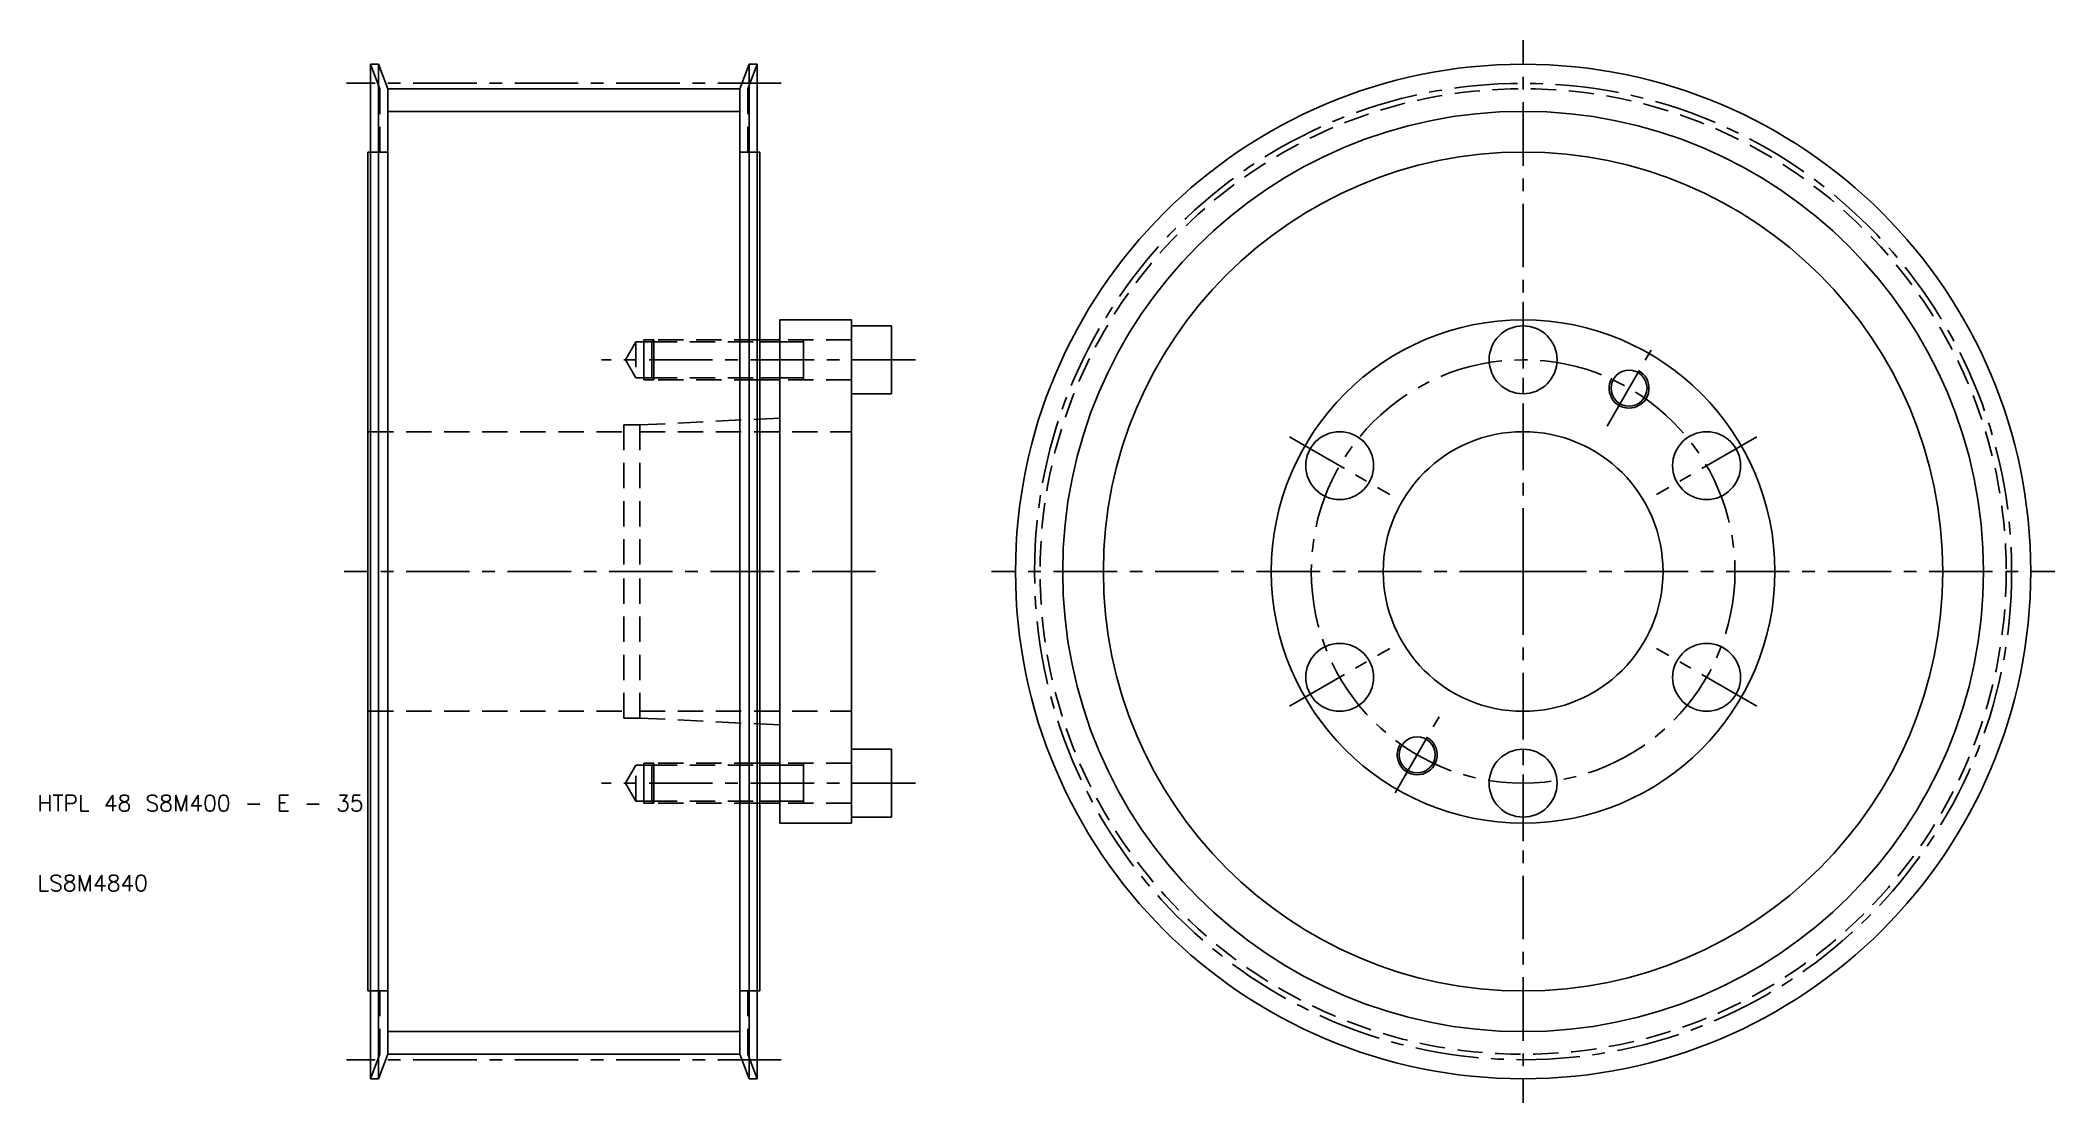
# Model space of a CAD drawing. Extents: x 6 to 258, y -16 to 116.
import ezdxf

# ---------------------------------------------------------------- set-up
doc = ezdxf.new("R2010")
doc.units = 0
doc.header["$LTSCALE"] = 0.25
doc.linetypes.add('CENTER', pattern=[50.8, 31.75, -6.35, 6.35, -6.35])
doc.linetypes.add('DASHED', pattern=[19.05, 12.7, -6.35])
doc.layers.get('0').update_dxf_attribs({"linetype": 'CONTINUOUS'})
doc.layers.add('CENTER', color=1, linetype='CENTER')
doc.styles.get("Standard").update_dxf_attribs({"font": 'txt.shx'})

msp = doc.modelspace()

# ---------------------------------------------------------------- linework, layer by layer
for p, q in [((46.8, 113.5), (46.8, 102.5)), ((47.8, 113.5), (46.8, 113.5)), ((47.8, 113.5), (47.8, -13.5)), ((49, 110.43), (47.8, 113.5)), ((93, 110.43), (94.2, 113.5)), ((94.2, 113.5), (94.2, -13.5)), ((94.2, 113.5), (95.2, 113.5)), ((95.2, 113.5), (95.2, 102.5)), ((93, 110.43), (49, 110.43)), ((49, 110.43), (49, 102.5)), ((93, 110.43), (93, 102.5)), ((46.5, 102.5), (46.5, 50)), ((46.8, 102.5), (46.5, 102.5)), ((46.8, 102.5), (46.8, 50)), ((49, 102.5), (49, -2.5)), ((93, 102.5), (93, -2.5)), ((95.2, 102.5), (95.2, 50)), ((95.2, 102.5), (95.5, 102.5)), ((95.5, 102.5), (95.5, 79)), ((98, 81.5), (98, 79)), ((98, 81.5), (107, 81.5)), ((107, 81.5), (107, 80.75)), ((107, 80.75), (112, 80.75)), ((107, 80.75), (107, 72.25)), ((112, 80.75), (112, 76.5)), ((95.5, 79), (95.5, 74)), ((98, 79), (95.5, 79)), ((98, 79), (98, 74)), ((112, 72.25), (112, 76.5)), ((95.5, 74), (95.5, 69.078571)), ((98, 74), (95.5, 74)), ((98, 74), (98, 69.2)), ((107, 72.25), (112, 72.25)), ((107, 72.25), (107, 50)), ((98, 69.2), (95.5, 69.078571)), ((95.5, 69.078571), (95.5, 50)), ((98, 69.2), (98, 50)), ((46.5, -2.5), (46.5, 50)), ((46.8, -2.5), (46.8, 50)), ((95.2, -2.5), (95.2, 50)), ((95.5, 30.921429), (95.5, 50)), ((98, 30.8), (98, 50)), ((107, 27.75), (107, 50)), ((95.5, 26), (95.5, 30.921429)), ((98, 30.8), (95.5, 30.921429)), ((98, 26), (98, 30.8)), ((107, 27.75), (112, 27.75)), ((107, 19.25), (107, 27.75)), ((112, 27.75), (112, 23.5)), ((95.5, 21), (95.5, 26)), ((98, 26), (95.5, 26)), ((98, 21), (98, 26)), ((112, 19.25), (112, 23.5)), ((95.5, -2.5), (95.5, 21)), ((98, 21), (95.5, 21)), ((98, 18.5), (98, 21)), ((98, 18.5), (107, 18.5)), ((107, 19.25), (112, 19.25)), ((107, 18.5), (107, 19.25)), ((46.8, -2.5), (46.5, -2.5)), ((46.8, -13.5), (46.8, -2.5)), ((49, -10.43), (49, -2.5)), ((93, -10.43), (93, -2.5)), ((95.2, -13.5), (95.2, -2.5)), ((95.2, -2.5), (95.5, -2.5)), ((49, -10.43), (47.8, -13.5)), ((93, -10.43), (49, -10.43)), ((93, -10.43), (94.2, -13.5)), ((47.8, -13.5), (46.8, -13.5)), ((94.2, -13.5), (95.2, -13.5))]:
    msp.add_line(p, q)
at = {"color": 3, "linetype": 'DASHED'}
for p, q in [((48, 110.43), (46.8, 113.5)), ((94, 110.43), (95.2, 113.5)), ((48, 110.43), (48, 102.5)), ((94, 110.43), (94, 102.5)), ((49, 102.5), (46.8, 102.5)), ((93, 102.5), (95.2, 102.5)), ((80, 78.75), (78.700962, 76.5)), ((82, 78.75), (80, 78.75)), ((80, 78.75), (80, 74.25)), ((82.25, 79), (81, 79)), ((81, 79), (81, 76.5)), ((82.25, 79), (82, 78.75)), ((82, 78.75), (95.5, 78.75)), ((82, 78.75), (82, 76.5)), ((95.5, 79), (82.25, 79)), ((82.25, 79), (82.25, 76.5)), ((107, 79), (98, 79)), ((98, 78.75), (101, 78.75)), ((101, 79), (101, 76.5)), ((80, 74.25), (78.700962, 76.5)), ((81, 74), (81, 76.5)), ((82, 74.25), (82, 76.5)), ((82.25, 74), (82.25, 76.5)), ((101, 74), (101, 76.5)), ((82, 74.25), (80, 74.25)), ((82.25, 74), (81, 74)), ((82, 74.25), (95.5, 74.25)), ((82.25, 74), (82, 74.25)), ((95.5, 74), (82.25, 74)), ((98, 74.25), (101, 74.25)), ((107, 74), (98, 74)), ((78.5, 68.35), (80.5, 68.35)), ((78.5, 68.35), (78.5, 50)), ((80.5, 68.35), (95.5, 69.078571)), ((80.5, 68.35), (80.5, 50)), ((46.5, 67.5), (78.5, 67.5)), ((80.5, 67.5), (107, 67.5)), ((78.5, 31.65), (78.5, 50)), ((80.5, 31.65), (80.5, 50)), ((46.5, 32.5), (78.5, 32.5)), ((78.5, 31.65), (80.5, 31.65)), ((80.5, 32.5), (107, 32.5)), ((80.5, 31.65), (95.5, 30.921429)), ((80, 25.75), (78.700962, 23.5)), ((80, 21.25), (80, 25.75)), ((82, 25.75), (80, 25.75)), ((81, 26), (81, 23.5)), ((82.25, 26), (81, 26)), ((82.25, 26), (82, 25.75)), ((82, 25.75), (95.5, 25.75)), ((82, 25.75), (82, 23.5)), ((95.5, 26), (82.25, 26)), ((82.25, 26), (82.25, 23.5)), ((107, 26), (98, 26)), ((98, 25.75), (101, 25.75)), ((101, 26), (101, 23.5)), ((80, 21.25), (78.700962, 23.5)), ((81, 21), (81, 23.5)), ((82, 21.25), (82, 23.5)), ((82.25, 21), (82.25, 23.5)), ((101, 21), (101, 23.5)), ((82, 21.25), (80, 21.25)), ((82.25, 21), (81, 21)), ((82, 21.25), (95.5, 21.25)), ((82.25, 21), (82, 21.25)), ((95.5, 21), (82.25, 21)), ((98, 21.25), (101, 21.25)), ((107, 21), (98, 21)), ((49, -2.5), (46.8, -2.5)), ((48, -10.43), (48, -2.5)), ((93, -2.5), (95.2, -2.5)), ((94, -10.43), (94, -2.5)), ((48, -10.43), (46.8, -13.5)), ((94, -10.43), (95.2, -13.5))]:
    msp.add_line(p, q, dxfattribs=at)
at = {"color": 3}
for p, q in [((93, 107.6), (49, 107.6)), ((98, 78.75), (95.5, 78.75)), ((98, 74.25), (95.5, 74.25)), ((98, 25.75), (95.5, 25.75)), ((98, 21.25), (95.5, 21.25)), ((93, -7.6), (49, -7.6))]:
    msp.add_line(p, q, dxfattribs=at)
for centre, radius in [((191, 50), 63.5), ((191, 50), 52.5), ((191, 50), 31.5), ((191, 50), 31.5), ((191, 76.5), 4.25), ((204.25, 72.949673), 2.25), ((168.050327, 63.25), 4.25), ((191, 50), 17.5), ((213.949673, 63.25), 4.25), ((168.050327, 36.75), 4.25), ((213.949673, 36.75), 4.25), ((177.75, 27.050327), 2.25), ((191, 23.5), 4.25)]:
    msp.add_circle(centre, radius)
at = {"color": 3, "linetype": 'DASHED'}
msp.add_circle((191, 50), 60.43, dxfattribs=at)
at = {"color": 3}
msp.add_circle((191, 50), 57.6, dxfattribs=at)
for centre in [(204.25, 72.949673), (177.75, 27.050327)]:
    msp.add_arc(centre, 2.5, 150, 62, dxfattribs=at)
at = {"layer": 'CENTER', "color": 1, "linetype": 'CENTER'}
for p, q in [((191, 50), (191, 116.5)), ((98.2, 111.115), (43.8, 111.115)), ((191, 83.75), (191, 69.25)), ((115, 76.5), (75.700962, 76.5)), ((201.5, 68.186533), (207, 77.712813)), ((161.771643, 66.875), (174.329011, 59.625)), ((220.228357, 66.875), (207.670989, 59.625)), ((110, 50), (43.5, 50)), ((191, 50), (124.5, 50)), ((191, 50), (257.5, 50)), ((191, 50), (191, -16.5)), ((161.771643, 33.125), (174.329011, 40.375)), ((220.228357, 33.125), (207.670989, 40.375)), ((175, 22.287187), (180.5, 31.813467)), ((191, 16.25), (191, 30.75)), ((115, 23.5), (75.700962, 23.5)), ((98.2, -11.115), (43.8, -11.115))]:
    msp.add_line(p, q, dxfattribs=at)
for radius in [61.115, 26.5]:
    msp.add_circle((191, 50), radius, dxfattribs=at)

# ---------------------------------------------------------------- texts
for s, p in [('HTPL 48 S8M400 - E - 35', (5.162547, 20)), ('LS8M4840', (5.162547, 10))]:
    msp.add_text(s, height=2).set_placement(p)

doc.saveas('drawing.dxf')
